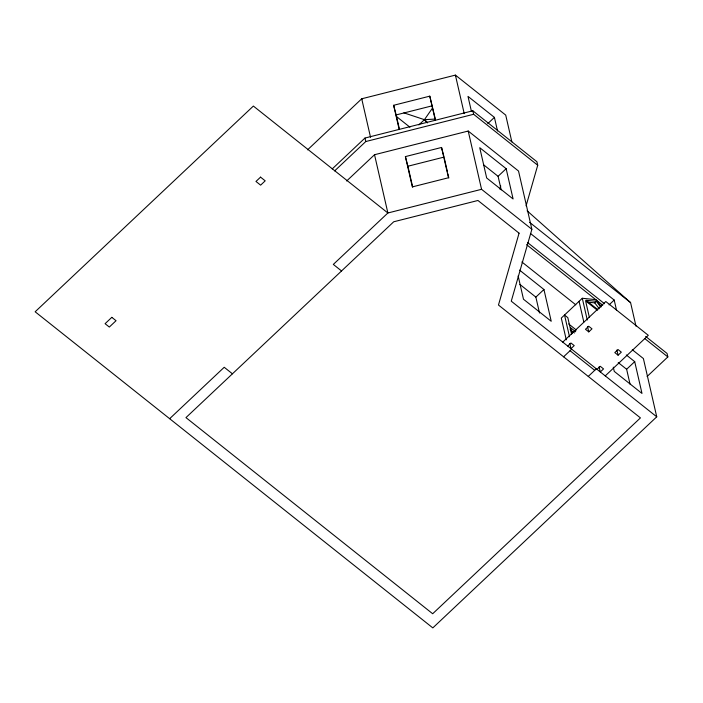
<?xml version="1.0" encoding="UTF-8"?>
<svg xmlns="http://www.w3.org/2000/svg" width="703" height="703" viewBox="0 0 703 703"><rect width="100%" height="100%" fill="white"/><g stroke="black" fill="none" stroke-linecap="round" stroke-linejoin="round"><path stroke-width="1.05" d="M499.851 189.116L500.747 185.987M526.081 205.865L537.725 165.24L536.925 161.743L472.82 110.784L364.971 138.052L332.238 168.905M531.872 229.301L511.266 301.183L656.743 416.817L432.82 627.893L35.15 311.781L253.37 106.065L387.88 212.991L481.555 189.309L531.872 229.301L518.524 171.04L468.216 131.039L374.532 154.722L346.658 180.996M432.486 108.086L424.427 119.677L418.847 124.932M307.562 149.844L361.72 98.789L455.403 75.107L505.721 115.099L511.846 141.857M334.637 170.899L365.78 141.54L473.62 114.281L537.725 165.24M169.651 418.698L224.213 367.274L232.438 373.811M487.803 123.614L494.411 117.383L467.987 96.381L471.335 111.004M501.195 189.889L498.084 176.312L506.16 168.694L479.745 147.692L486.678 177.982L513.102 198.984L506.16 168.694M539.509 313.011L535.862 297.114L543.946 289.495L519.57 270.119M601.188 306.438L595.959 299.671L582.295 298.265L561.293 318.072L566.275 339.821M588.516 302.211L594.72 302.844L596.337 301.323L600.898 307.229M562.76 342.115L605.81 301.534L648.298 335.305L605.248 375.885M609.062 304.891L614.202 300.049L530.466 233.484M567.699 346.034L570.933 342.994L574.219 345.604L570.985 348.653L569.799 343.468M588.763 331.895L591.996 328.846L588.701 326.236L585.476 329.276L588.763 331.895L587.576 326.719M563.586 356.808L571.671 349.189M588.262 376.421L596.337 368.803M597.023 369.347L600.257 366.298L603.543 368.917L600.309 371.957L599.123 366.781M618.086 355.208L621.32 352.159L618.025 349.54L614.8 352.59L618.086 355.208L616.9 350.024M630.029 384.102L626.628 369.26L634.712 361.65L626.303 354.962M647.103 376.492L667.85 356.931L667.05 353.433L645.635 336.421M399.146 129.317L393.645 105.292L429.788 96.153L435.421 119.361M399.506 129.545L396.158 114.923L432.31 105.784M441.546 147.463L448.479 177.754L412.336 186.893L405.394 156.602L441.546 147.463L444.059 157.094L407.916 166.233L412.696 187.121M435.271 119.071L424.427 119.677L403.874 112.832M596.337 301.323L586.003 300.26L597.91 309.724M483.594 164.792L498.084 176.312M396.307 116.382L409.946 127.225M529.614 222.35L630.582 302.615L635.978 326.157M527.461 242.473L604.536 303.74M526.547 244.609L602.761 305.199M644.73 338.556L667.85 356.931M597.348 310.225L585.59 300.884L589.386 317.457M521.881 261.964L575.792 304.812M632.269 349.707L643.394 358.548L656.743 416.817M519.895 284.416L535.862 297.114M618.227 362.581L626.628 369.26M568.665 323.934L576.319 330.015M575.695 331.772L570.581 327.712L571.943 333.635M570.142 329.602L574.404 332.994M570.054 350.718L594.72 370.332M341.544 270.954L333.319 264.416L387.88 212.991L374.532 154.722M426.897 121.865L424.427 119.677L427.354 122.92M527.092 210.786L630.582 302.615M594.72 302.844L599.281 308.749M393.645 105.292L396.158 114.923M405.394 156.602L407.916 166.233M455.588 75.862L455.403 75.107L464.226 113.631M361.913 99.545L361.72 98.789L370.543 137.313M634.712 361.65L641.997 393.443L614.255 371.395L613.288 367.151M614.202 300.049L616.593 310.498M582.295 298.265L587.277 320.014M579.07 301.315L583.815 322.027M571.609 334.206L567.813 317.633L564.527 315.023L569.509 336.772M543.946 289.495L551.231 321.289L523.489 299.241L518.146 275.928M494.411 117.383L497.522 130.96M472.82 110.784L473.62 114.281M468.216 131.039L481.555 189.309M444.296 158.14L447.407 171.717M447.89 173.808L448.848 177.982M429.788 96.153L435.289 120.178M364.971 138.052L365.78 141.54M519.069 233.168L498.471 305.04L640.433 417.898L432.679 613.745L185.961 417.617L393.715 221.779L477.952 200.478L519.069 233.168M111.821 317.343L105.081 323.688L109.317 327.053L116.048 320.709L111.821 317.343M260.549 177.138L255.971 181.453L260.62 185.153L265.198 180.838L260.549 177.138"/></g></svg>
